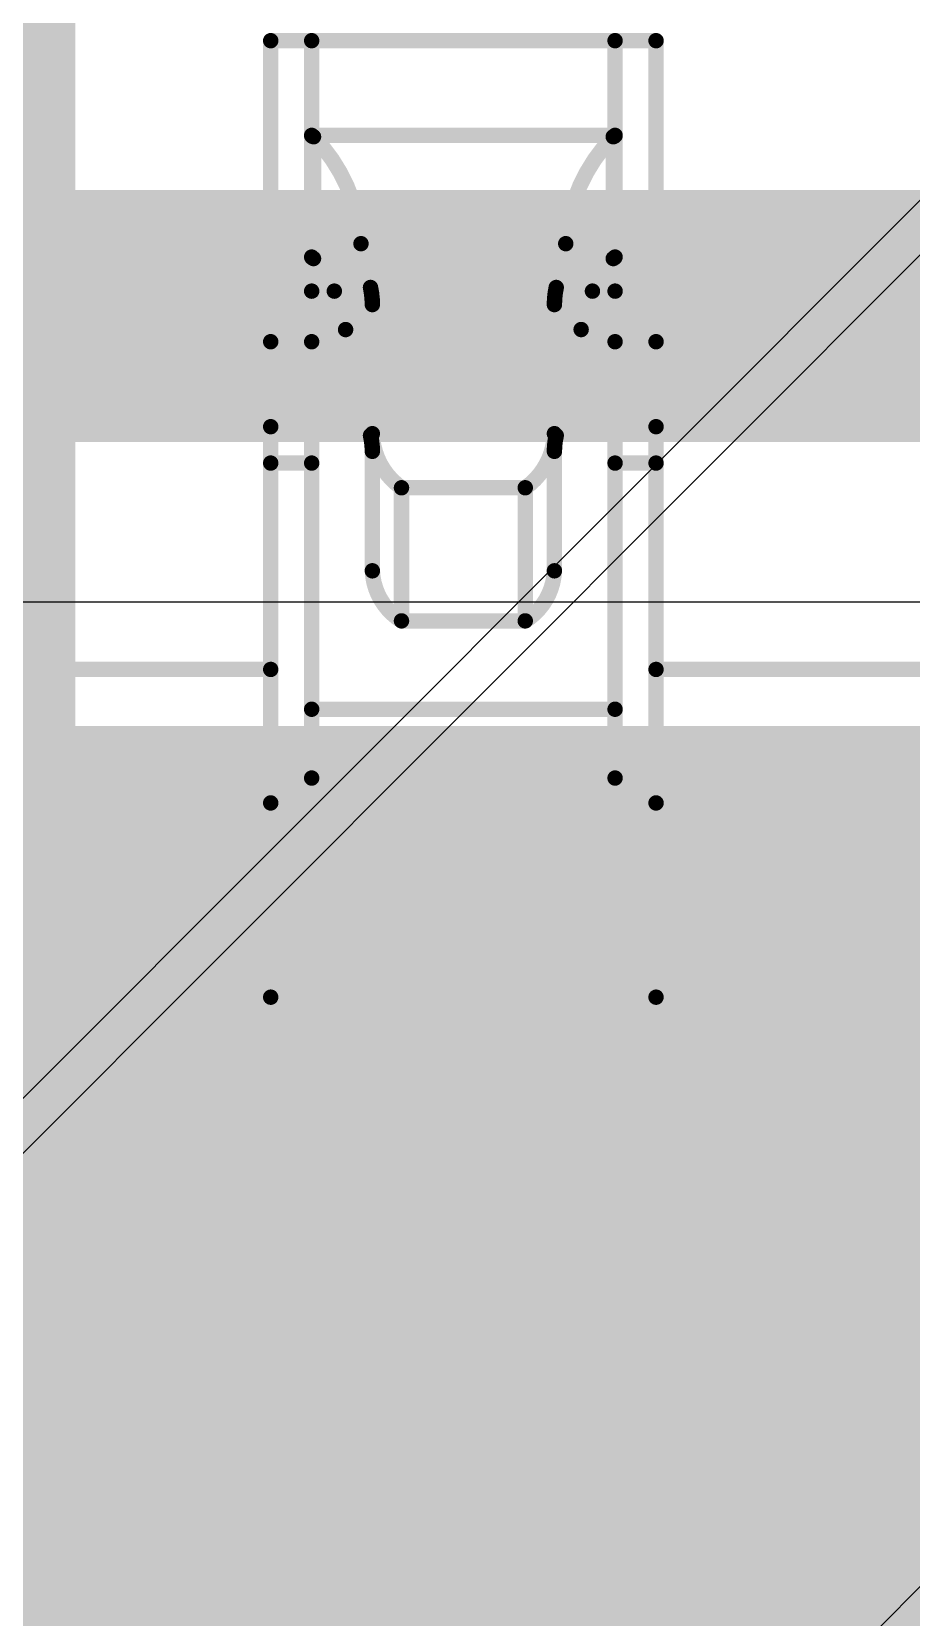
# Model space of a CAD drawing. Header units: inches. Extents: x -11 to 5433, y -4 to 5447.
# Drawn here: x 18.384 to 19.109, y 28.544 to 29.85 of the extents above; entities that cross this region are included whole.
import ezdxf

# ---------------------------------------------------------------- set-up
doc = ezdxf.new("R2010")
doc.units = ezdxf.units.IN
for name, color, linetype in [('Bottom Layer', 5, 'Continuous'), ('Bottom Overlay', 54, 'Continuous'), ('Bottom Solder', 6, 'Continuous'), ('Ground', 16, 'Continuous'), ('Mechanical 4', 56, 'Continuous'), ('Top Layer', 1, 'Continuous'), ('Top Paste', 8, 'Continuous'), ('Top Solder', 216, 'Continuous')]:
    doc.layers.add(name, color=color, linetype=linetype)

# ---------------------------------------------------------------- blocks, each defined once
blk = doc.blocks.new('BL_R8812AF1_B_23')
at = {"layer": 'Bottom Overlay'}
blk.add_lwpolyline([(13.50000094, -8.90000252, 0.127, 0.127, 0), (-13.4999984, -8.90000252, 0.127, 0.127, 0)], format="xyseb", dxfattribs=at)
blk = doc.blocks.new('WQFN_30_EP_2_5_4_5__B_27')
at = {"layer": 'Bottom Solder'}
for p in [(0.9500311199999999, 1.64588952), (-1.4882622, -1.9383248)]:
    blk.add_line(p, (-5421.1859699, -5425.6862022), dxfattribs=at)
blk = doc.blocks.new('TL3340AF160QG_48')
at = {"layer": 'Top Solder'}
blk.add_line((0.7722387399999999, 1.95276216), (-5443.02270804, 5441.637178679999), dxfattribs=at)
blk = doc.blocks.new('QTH_030_01_L_D_A_K_TR_157')
at = {"layer": 'Top Layer'}
blk.add_hatch(color=1, dxfattribs=at).paths.add_polyline_path([(-5.52500038, 0.32000063), (-0.8249996199999998, 0.32000063), (-0.8249996199999998, -0.32000063), (-5.52500038, -0.32000063)])
at = {"layer": 'Top Paste'}
blk.add_hatch(color=8, dxfattribs=at).paths.add_polyline_path([(-5.52500038, 0.32000063), (-0.8249996199999998, 0.32000063), (-0.8249996199999998, -0.32000063), (-5.52500038, -0.32000063)])
at = {"layer": 'Top Solder'}
blk.add_hatch(color=216, dxfattribs=at).paths.add_polyline_path([(-5.62660038, 0.42160063), (-0.7233996199999999, 0.42160063), (-0.7233996199999999, -0.42160063), (-5.62660038, -0.42160063)])

msp = doc.modelspace()

# ---------------------------------------------------------------- linework, layer by layer
at = {"layer": 'Bottom Layer'}
for points in [[(17.16214754, 30.13220287999999, 0.2794, 0.2794, 0), (18.53720448, 28.75714594, 0.2794, 0.2794, 0)], [(18.53720448, 28.75714594, 0.2794, 0.2794, 0), (25.09259396, 28.75714594, 0.2794, 0.2794, 0)]]:
    msp.add_lwpolyline(points, format="xyseb", dxfattribs=at)
msp.add_lwpolyline([(18.46735448, 28.75714594, 0.1397, 0.1397, 1), (18.60705448, 28.75714594, 0.1397, 0.1397, 1)], format="xyseb", close=True, dxfattribs=at)
msp.add_lwpolyline([(18.46735448, 28.75714594, 0.1397, 0.1397, 1), (18.60705448, 28.75714594, 0.1397, 0.1397, 1)], format="xyseb", close=True, dxfattribs=at)
at = {"layer": 'Ground'}
msp.add_line((8.9617296, 29.38073118), (21.16267294, 29.38073118), dxfattribs=at)
msp.add_lwpolyline([(8.86425456, 29.61605456, 0.2076069, 0.2076069, 0), (21.26014544, 29.61605456, 0.2076069, 0.2076069, 0)], format="xyseb", dxfattribs=at)
at = {"layer": 'Mechanical 4'}
for points in [[(18.5811541, 29.84294514, 0.0127, 0.0127, 0), (18.8986541, 29.84294514, 0.0127, 0.0127, 0)], [(18.5811541, 29.0549457, 0.0127, 0.0127, 0), (18.5811541, 29.84294514, 0.0127, 0.0127, 0)], [(18.61490562, 29.23548127999999, 0.0127, 0.0127, 0), (18.61490562, 29.84294514, 0.0127, 0.0127, 0)], [(18.86490512, 29.23548127999999, 0.0127, 0.0127, 0), (18.86490512, 29.84294514, 0.0127, 0.0127, 0)], [(18.8986541, 29.0549457, 0.0127, 0.0127, 0), (18.8986541, 29.84294514, 0.0127, 0.0127, 0)], [(18.6149996, 29.764609, 0.0127, 0.0127, -0.03260548546447682), (18.61490308, 29.76474616, 0.0127, 0.0127, 0)], [(18.61490562, 29.76494682, 0.0127, 0.0127, 0), (18.86490512, 29.76494682, 0.0127, 0.0127, 0)], [(18.61507072, 29.76453788, 0.0127, 0.0127, -0.02828759402390161), (18.61500214, 29.764609, 0.0127, 0.0127, 0)], [(18.6151647, 29.76445914, 0.0127, 0.0127, -0.02675080171579984), (18.61507072, 29.76453788, 0.0127, 0.0127, 0)], [(18.61528916, 29.76437278, 0.0127, 0.0127, -0.0219938112013875), (18.6151647, 29.76445914, 0.0127, 0.0127, 0)], [(18.6154568, 29.76427626, 0.0127, 0.0127, -0.01668692770902421), (18.61528916, 29.76437278, 0.0127, 0.0127, 0)], [(18.61566, 29.76416958, 0.0127, 0.0127, -0.009375562074994057), (18.61545426, 29.76427626, 0.0127, 0.0127, 0)], [(18.61589876, 29.76405528, 0.0127, 0.0127, -0.005205298975675471), (18.61566, 29.76416704, 0.0127, 0.0127, 0)], [(18.61589876, 29.76405528, 0.0127, 0.0127, 0), (18.6161553, 29.7639359, 0.0127, 0.0127, 0)], [(18.6161553, 29.7639359, 0.0127, 0.0127, 0), (18.61642454, 29.76381652, 0.0127, 0.0127, 0)], [(18.61642454, 29.66343572, 0.0127, 0.0127, 0), (18.61642454, 29.76381652, 0.0127, 0.0127, 0)], [(18.61642454, 29.76381652, 0.0127, 0.0127, -0.1798941776662689), (18.65553292, 29.67571154, 0.0127, 0.0127, 0)], [(18.82427782, 29.67571154, 0.0127, 0.0127, -0.1798941776662689), (18.8633862, 29.76381652, 0.0127, 0.0127, 0)], [(18.8633862, 29.76381652, 0.0127, 0.0127, 0), (18.86389674, 29.76405274, 0.0127, 0.0127, 0)], [(18.8633862, 29.66343572, 0.0127, 0.0127, 0), (18.8633862, 29.76381652, 0.0127, 0.0127, 0)], [(18.86389674, 29.76405274, 0.0127, 0.0127, 0), (18.86413296, 29.7641645, 0.0127, 0.0127, 0)], [(18.86434378, 29.76427118, 0.0127, 0.0127, -0.007070259541043783), (18.86413296, 29.7641645, 0.0127, 0.0127, 0)], [(18.86451904, 29.76437024, 0.0127, 0.0127, -0.01220881848608617), (18.86434124, 29.76427118, 0.0127, 0.0127, 0)], [(18.86466128, 29.76446168, 0.0127, 0.0127, -0.02261983000966575), (18.86452158, 29.76437024, 0.0127, 0.0127, 0)], [(18.8647578, 29.76454042, 0.0127, 0.0127, -0.0318810894492614), (18.86465874, 29.76446168, 0.0127, 0.0127, 0)], [(18.86482384, 29.76461408, 0.0127, 0.0127, -0.03744577973514264), (18.8647578, 29.76454042, 0.0127, 0.0127, 0)], [(18.86486956, 29.76468012, 0.0127, 0.0127, -0.03268866416230169), (18.86482384, 29.76461154, 0.0127, 0.0127, 0)], [(18.86490258, 29.76474616, 0.0127, 0.0127, -0.01323434491239006), (18.86486702, 29.76468012, 0.0127, 0.0127, 0)], [(18.65553292, 29.67571154, 0.0127, 0.0127, 0), (18.82427782, 29.67571154, 0.0127, 0.0127, 0)], [(18.65553292, 29.67571154, 0.0127, 0.0127, 0), (18.6633866, 29.6396156, 0.0127, 0.0127, 0)], [(18.81642414, 29.6396156, 0.0127, 0.0127, 0), (18.82427782, 29.67571154, 0.0127, 0.0127, 0)], [(18.61500214, 29.6644949, 0.0127, 0.0127, -0.02859692922018449), (18.61490308, 29.66467777999999, 0.0127, 0.0127, 0)], [(18.6151647, 29.66429678, 0.0127, 0.0127, -0.05432141871736487), (18.61500468, 29.66449744, 0.0127, 0.0127, 0)], [(18.61528916, 29.6641774, 0.0127, 0.0127, -0.02338615138335267), (18.6151647, 29.66429424, 0.0127, 0.0127, 0)], [(18.61545426, 29.66405294, 0.0127, 0.0127, -0.01856230610824458), (18.61528916, 29.66417994, 0.0127, 0.0127, 0)], [(18.61566, 29.66390816, 0.0127, 0.0127, -0.01073692510914111), (18.61545426, 29.6640504, 0.0127, 0.0127, 0)], [(18.61589876, 29.66375576, 0.0127, 0.0127, -0.006054831049682904), (18.61566254, 29.66390816, 0.0127, 0.0127, 0)], [(18.61589876, 29.6637583, 0.0127, 0.0127, 0), (18.6161553, 29.66359828, 0.0127, 0.0127, 0)], [(18.6161553, 29.66359828, 0.0127, 0.0127, 0), (18.61642454, 29.66343572, 0.0127, 0.0127, 0)], [(18.61642454, 29.66343826, 0.0127, 0.0127, -0.1625908253546253), (18.64286594, 29.6049446, 0.0127, 0.0127, 0)], [(18.8369448, 29.6049446, 0.0127, 0.0127, -0.1625908253546254), (18.8633862, 29.66343826, 0.0127, 0.0127, 0)], [(18.8633862, 29.66343572, 0.0127, 0.0127, 0), (18.86389674, 29.66375322, 0.0127, 0.0127, 0)], [(18.86413296, 29.66390308, 0.0127, 0.0127, -0.004820614365938503), (18.86389674, 29.66375322, 0.0127, 0.0127, 0)], [(18.86434124, 29.66404532, 0.0127, 0.0127, -0.008119958894127595), (18.86413042, 29.66390308, 0.0127, 0.0127, 0)], [(18.86451904, 29.66418248, 0.0127, 0.0127, -0.01372913840176187), (18.86434124, 29.66404786, 0.0127, 0.0127, 0)], [(18.86465874, 29.66429932, 0.0127, 0.0127, -0.02446216603865803), (18.86452158, 29.66417994, 0.0127, 0.0127, 0)], [(18.8647578, 29.664406, 0.0127, 0.0127, -0.03231853508432998), (18.86465874, 29.66429932, 0.0127, 0.0127, 0)], [(18.86482384, 29.66450252, 0.0127, 0.0127, -0.03504147994132517), (18.8647578, 29.664406, 0.0127, 0.0127, 0)], [(18.86486956, 29.66459142, 0.0127, 0.0127, -0.02840446092713284), (18.86482384, 29.66450252, 0.0127, 0.0127, 0)], [(18.86490512, 29.66467524, 0.0127, 0.0127, -0.01102179302076642), (18.86486956, 29.66458888, 0.0127, 0.0127, 0)], [(18.61490562, 29.63661078, 0.0127, 0.0127, 0), (18.633567, 29.63661078, 0.0127, 0.0127, 0)], [(18.6633866, 29.5176575, 0.0127, 0.0127, 0), (18.6633866, 29.6396156, 0.0127, 0.0127, 0)], [(18.6633866, 29.6396156, 0.0127, 0.0127, -0.05365795323476556), (18.66490552, 29.625544, 0.0127, 0.0127, 0)], [(18.81490522, 29.625544, 0.0127, 0.0127, -0.05365795323520318), (18.81642414, 29.6396156, 0.0127, 0.0127, 0)], [(18.81642414, 29.5176575, 0.0127, 0.0127, 0), (18.81642414, 29.6396156, 0.0127, 0.0127, 0)], [(18.84624374, 29.63661078, 0.0127, 0.0127, 0), (18.86490512, 29.63661078, 0.0127, 0.0127, 0)], [(18.66490552, 29.40619468, 0.0127, 0.0127, 0), (18.66490552, 29.625544, 0.0127, 0.0127, 0)], [(18.81490522, 29.40619468, 0.0127, 0.0127, 0), (18.81490522, 29.625544, 0.0127, 0.0127, 0)], [(18.5811541, 29.59494462, 0.0127, 0.0127, 0), (18.61490562, 29.59494462, 0.0127, 0.0127, 0)], [(18.6428634, 29.60494714, 0.0127, 0.0127, 0), (18.6633866, 29.5176575, 0.0127, 0.0127, 0)], [(18.81642414, 29.5176575, 0.0127, 0.0127, 0), (18.8369448, 29.60494714, 0.0127, 0.0127, 0)], [(18.86490512, 29.59494462, 0.0127, 0.0127, 0), (18.8986541, 29.59494462, 0.0127, 0.0127, 0)], [(18.2636541, 29.52494476, 0.0127, 0.0127, 0), (18.5811541, 29.52494476, 0.0127, 0.0127, 0)], [(18.6633866, 29.5176575, 0.0127, 0.0127, -0.05786387190151768), (18.66490552, 29.50463492, 0.0127, 0.0127, 0)], [(18.6889136, 29.47460704, 0.0127, 0.0127, -0.2374801051851251), (18.66490552, 29.51917896, 0.0127, 0.0127, 0)], [(18.81490522, 29.51917896, 0.0127, 0.0127, -0.2374801051860468), (18.79089714, 29.47460704, 0.0127, 0.0127, 0)], [(18.81490522, 29.50463492, 0.0127, 0.0127, -0.05786387190108001), (18.81642414, 29.5176575, 0.0127, 0.0127, 0)], [(18.8986541, 29.52494476, 0.0127, 0.0127, 0), (19.2161541, 29.52494476, 0.0127, 0.0127, 0)], [(18.5811541, 29.49494482, 0.0127, 0.0127, 0), (18.61490562, 29.49494482, 0.0127, 0.0127, 0)], [(18.86490512, 29.49494482, 0.0127, 0.0127, 0), (18.8986541, 29.49494482, 0.0127, 0.0127, 0)], [(18.68891614, 29.47460704, 0.0127, 0.0127, 0), (18.7908946, 29.47460704, 0.0127, 0.0127, 0)], [(18.68891614, 29.36494508, 0.0127, 0.0127, 0), (18.68891614, 29.47460704, 0.0127, 0.0127, 0)], [(18.7908946, 29.36494508, 0.0127, 0.0127, 0), (18.7908946, 29.47460704, 0.0127, 0.0127, 0)], [(18.6889136, 29.36494762, 0.0127, 0.0127, -0.2473774779353231), (18.66490552, 29.40619722, 0.0127, 0.0127, 0)], [(18.81490522, 29.40619722, 0.0127, 0.0127, -0.2473774779353234), (18.79089714, 29.36494762, 0.0127, 0.0127, 0)], [(18.68891614, 29.36494508, 0.0127, 0.0127, 0), (18.7908946, 29.36494508, 0.0127, 0.0127, 0)], [(18.2636541, 29.32494516, 0.0127, 0.0127, 0), (18.5811541, 29.32494516, 0.0127, 0.0127, 0)], [(18.8986541, 29.32494516, 0.0127, 0.0127, 0), (19.2161541, 29.32494516, 0.0127, 0.0127, 0)], [(18.61490562, 29.29215376, 0.0127, 0.0127, 0), (18.86490512, 29.29215376, 0.0127, 0.0127, 0)], [(18.61490562, 29.23548127999999, 0.0127, 0.0127, 0), (18.86490512, 29.23548127999999, 0.0127, 0.0127, 0)], [(18.5811541, 29.21494538, 0.0127, 0.0127, 0), (18.8986541, 29.21494538, 0.0127, 0.0127, 0)], [(18.5811541, 29.0549457, 0.0127, 0.0127, 0), (18.8986541, 29.0549457, 0.0127, 0.0127, 0)]]:
    msp.add_lwpolyline(points, format="xyseb", dxfattribs=at)
for points in [[(18.5779791, 29.84294514, 0.00635, 0.00635, 1), (18.5843291, 29.84294514, 0.00635, 0.00635, 1)], [(18.5779791, 29.84294514, 0.00635, 0.00635, 1), (18.5843291, 29.84294514, 0.00635, 0.00635, 1)], [(18.61173062, 29.84294514, 0.00635, 0.00635, 1), (18.61808062, 29.84294514, 0.00635, 0.00635, 1)], [(18.86173012, 29.84294514, 0.00635, 0.00635, 1), (18.86808012, 29.84294514, 0.00635, 0.00635, 1)], [(18.8954791, 29.84294514, 0.00635, 0.00635, 1), (18.9018291, 29.84294514, 0.00635, 0.00635, 1)], [(18.8954791, 29.84294514, 0.00635, 0.00635, 1), (18.9018291, 29.84294514, 0.00635, 0.00635, 1)], [(18.61172808, 29.76474616, 0.00635, 0.00635, 1), (18.61807808, 29.76474616, 0.00635, 0.00635, 1)], [(18.61173062, 29.76494682, 0.00635, 0.00635, 1), (18.61808062, 29.76494682, 0.00635, 0.00635, 1)], [(18.6118246, 29.764609, 0.00635, 0.00635, 1), (18.6181746, 29.764609, 0.00635, 0.00635, 1)], [(18.61182714, 29.764609, 0.00635, 0.00635, 1), (18.61817714, 29.764609, 0.00635, 0.00635, 1)], [(18.61189572, 29.76453788, 0.00635, 0.00635, 1), (18.61824572, 29.76453788, 0.00635, 0.00635, 1)], [(18.61189572, 29.76453788, 0.00635, 0.00635, 1), (18.61824572, 29.76453788, 0.00635, 0.00635, 1)], [(18.6119897, 29.76445914, 0.00635, 0.00635, 1), (18.6183397, 29.76445914, 0.00635, 0.00635, 1)], [(18.6119897, 29.76445914, 0.00635, 0.00635, 1), (18.6183397, 29.76445914, 0.00635, 0.00635, 1)], [(18.61211416, 29.76437278, 0.00635, 0.00635, 1), (18.61846416, 29.76437278, 0.00635, 0.00635, 1)], [(18.61211416, 29.76437278, 0.00635, 0.00635, 1), (18.61846416, 29.76437278, 0.00635, 0.00635, 1)], [(18.61227926, 29.76427626, 0.00635, 0.00635, 1), (18.61862926, 29.76427626, 0.00635, 0.00635, 1)], [(18.6122818, 29.76427626, 0.00635, 0.00635, 1), (18.6186318, 29.76427626, 0.00635, 0.00635, 1)], [(18.612485, 29.76416958, 0.00635, 0.00635, 1), (18.618835, 29.76416958, 0.00635, 0.00635, 1)], [(18.612485, 29.76416704, 0.00635, 0.00635, 1), (18.618835, 29.76416704, 0.00635, 0.00635, 1)], [(18.61272376, 29.76405528, 0.00635, 0.00635, 1), (18.61907376, 29.76405528, 0.00635, 0.00635, 1)], [(18.61272376, 29.76405528, 0.00635, 0.00635, 1), (18.61907376, 29.76405528, 0.00635, 0.00635, 1)], [(18.6129803, 29.7639359, 0.00635, 0.00635, 1), (18.6193303, 29.7639359, 0.00635, 0.00635, 1)], [(18.6129803, 29.7639359, 0.00635, 0.00635, 1), (18.6193303, 29.7639359, 0.00635, 0.00635, 1)], [(18.61324954, 29.76381652, 0.00635, 0.00635, 1), (18.61959954, 29.76381652, 0.00635, 0.00635, 1)], [(18.61324954, 29.76381652, 0.00635, 0.00635, 1), (18.61959954, 29.76381652, 0.00635, 0.00635, 1)], [(18.61324954, 29.76381652, 0.00635, 0.00635, 1), (18.61959954, 29.76381652, 0.00635, 0.00635, 1)], [(18.8602112, 29.76381652, 0.00635, 0.00635, 1), (18.8665612, 29.76381652, 0.00635, 0.00635, 1)], [(18.8602112, 29.76381652, 0.00635, 0.00635, 1), (18.8665612, 29.76381652, 0.00635, 0.00635, 1)], [(18.8602112, 29.76381652, 0.00635, 0.00635, 1), (18.8665612, 29.76381652, 0.00635, 0.00635, 1)], [(18.86072174, 29.76405274, 0.00635, 0.00635, 1), (18.86707174, 29.76405274, 0.00635, 0.00635, 1)], [(18.86072174, 29.76405274, 0.00635, 0.00635, 1), (18.86707174, 29.76405274, 0.00635, 0.00635, 1)], [(18.86095796, 29.7641645, 0.00635, 0.00635, 1), (18.86730796, 29.7641645, 0.00635, 0.00635, 1)], [(18.86095796, 29.7641645, 0.00635, 0.00635, 1), (18.86730796, 29.7641645, 0.00635, 0.00635, 1)], [(18.86116624, 29.76427118, 0.00635, 0.00635, 1), (18.86751624, 29.76427118, 0.00635, 0.00635, 1)], [(18.86116878, 29.76427118, 0.00635, 0.00635, 1), (18.86751878, 29.76427118, 0.00635, 0.00635, 1)], [(18.86134404, 29.76437024, 0.00635, 0.00635, 1), (18.86769404, 29.76437024, 0.00635, 0.00635, 1)], [(18.86134658, 29.76437024, 0.00635, 0.00635, 1), (18.86769658, 29.76437024, 0.00635, 0.00635, 1)], [(18.86148374, 29.76446168, 0.00635, 0.00635, 1), (18.86783374, 29.76446168, 0.00635, 0.00635, 1)], [(18.86148628, 29.76446168, 0.00635, 0.00635, 1), (18.86783628, 29.76446168, 0.00635, 0.00635, 1)], [(18.8615828, 29.76454042, 0.00635, 0.00635, 1), (18.8679328, 29.76454042, 0.00635, 0.00635, 1)], [(18.8615828, 29.76454042, 0.00635, 0.00635, 1), (18.8679328, 29.76454042, 0.00635, 0.00635, 1)], [(18.86164884, 29.76461408, 0.00635, 0.00635, 1), (18.86799884, 29.76461408, 0.00635, 0.00635, 1)], [(18.86164884, 29.76461154, 0.00635, 0.00635, 1), (18.86799884, 29.76461154, 0.00635, 0.00635, 1)], [(18.86169202, 29.76468012, 0.00635, 0.00635, 1), (18.86804202, 29.76468012, 0.00635, 0.00635, 1)], [(18.86169456, 29.76468012, 0.00635, 0.00635, 1), (18.86804456, 29.76468012, 0.00635, 0.00635, 1)], [(18.86172758, 29.76474616, 0.00635, 0.00635, 1), (18.86807758, 29.76474616, 0.00635, 0.00635, 1)], [(18.86173012, 29.76494682, 0.00635, 0.00635, 1), (18.86808012, 29.76494682, 0.00635, 0.00635, 1)], [(18.65235792, 29.67571154, 0.00635, 0.00635, 1), (18.65870792, 29.67571154, 0.00635, 0.00635, 1)], [(18.65235792, 29.67571154, 0.00635, 0.00635, 1), (18.65870792, 29.67571154, 0.00635, 0.00635, 1)], [(18.65235792, 29.67571154, 0.00635, 0.00635, 1), (18.65870792, 29.67571154, 0.00635, 0.00635, 1)], [(18.82110282, 29.67571154, 0.00635, 0.00635, 1), (18.82745282, 29.67571154, 0.00635, 0.00635, 1)], [(18.82110282, 29.67571154, 0.00635, 0.00635, 1), (18.82745282, 29.67571154, 0.00635, 0.00635, 1)], [(18.82110282, 29.67571154, 0.00635, 0.00635, 1), (18.82745282, 29.67571154, 0.00635, 0.00635, 1)], [(18.61172808, 29.66467777999999, 0.00635, 0.00635, 1), (18.61807808, 29.66467777999999, 0.00635, 0.00635, 1)], [(18.61182714, 29.6644949, 0.00635, 0.00635, 1), (18.61817714, 29.6644949, 0.00635, 0.00635, 1)], [(18.61182968, 29.66449744, 0.00635, 0.00635, 1), (18.61817968, 29.66449744, 0.00635, 0.00635, 1)], [(18.6119897, 29.66429678, 0.00635, 0.00635, 1), (18.6183397, 29.66429678, 0.00635, 0.00635, 1)], [(18.6119897, 29.66429424, 0.00635, 0.00635, 1), (18.6183397, 29.66429424, 0.00635, 0.00635, 1)], [(18.61211416, 29.66417994, 0.00635, 0.00635, 1), (18.61846416, 29.66417994, 0.00635, 0.00635, 1)], [(18.61211416, 29.6641774, 0.00635, 0.00635, 1), (18.61846416, 29.6641774, 0.00635, 0.00635, 1)], [(18.61227926, 29.66405294, 0.00635, 0.00635, 1), (18.61862926, 29.66405294, 0.00635, 0.00635, 1)], [(18.61227926, 29.6640504, 0.00635, 0.00635, 1), (18.61862926, 29.6640504, 0.00635, 0.00635, 1)], [(18.612485, 29.66390816, 0.00635, 0.00635, 1), (18.618835, 29.66390816, 0.00635, 0.00635, 1)], [(18.61248754, 29.66390816, 0.00635, 0.00635, 1), (18.61883754, 29.66390816, 0.00635, 0.00635, 1)], [(18.61272376, 29.6637583, 0.00635, 0.00635, 1), (18.61907376, 29.6637583, 0.00635, 0.00635, 1)], [(18.61272376, 29.66375576, 0.00635, 0.00635, 1), (18.61907376, 29.66375576, 0.00635, 0.00635, 1)], [(18.6129803, 29.66359828, 0.00635, 0.00635, 1), (18.6193303, 29.66359828, 0.00635, 0.00635, 1)], [(18.6129803, 29.66359828, 0.00635, 0.00635, 1), (18.6193303, 29.66359828, 0.00635, 0.00635, 1)], [(18.61324954, 29.66343826, 0.00635, 0.00635, 1), (18.61959954, 29.66343826, 0.00635, 0.00635, 1)], [(18.61324954, 29.66343572, 0.00635, 0.00635, 1), (18.61959954, 29.66343572, 0.00635, 0.00635, 1)], [(18.61324954, 29.66343572, 0.00635, 0.00635, 1), (18.61959954, 29.66343572, 0.00635, 0.00635, 1)], [(18.8602112, 29.66343826, 0.00635, 0.00635, 1), (18.8665612, 29.66343826, 0.00635, 0.00635, 1)], [(18.8602112, 29.66343572, 0.00635, 0.00635, 1), (18.8665612, 29.66343572, 0.00635, 0.00635, 1)], [(18.8602112, 29.66343572, 0.00635, 0.00635, 1), (18.8665612, 29.66343572, 0.00635, 0.00635, 1)], [(18.86072174, 29.66375322, 0.00635, 0.00635, 1), (18.86707174, 29.66375322, 0.00635, 0.00635, 1)], [(18.86072174, 29.66375322, 0.00635, 0.00635, 1), (18.86707174, 29.66375322, 0.00635, 0.00635, 1)], [(18.86095542, 29.66390308, 0.00635, 0.00635, 1), (18.86730542, 29.66390308, 0.00635, 0.00635, 1)], [(18.86095796, 29.66390308, 0.00635, 0.00635, 1), (18.86730796, 29.66390308, 0.00635, 0.00635, 1)], [(18.86116624, 29.66404786, 0.00635, 0.00635, 1), (18.86751624, 29.66404786, 0.00635, 0.00635, 1)], [(18.86116624, 29.66404532, 0.00635, 0.00635, 1), (18.86751624, 29.66404532, 0.00635, 0.00635, 1)], [(18.86134404, 29.66418248, 0.00635, 0.00635, 1), (18.86769404, 29.66418248, 0.00635, 0.00635, 1)], [(18.86134658, 29.66417994, 0.00635, 0.00635, 1), (18.86769658, 29.66417994, 0.00635, 0.00635, 1)], [(18.86148374, 29.66429932, 0.00635, 0.00635, 1), (18.86783374, 29.66429932, 0.00635, 0.00635, 1)], [(18.86148374, 29.66429932, 0.00635, 0.00635, 1), (18.86783374, 29.66429932, 0.00635, 0.00635, 1)], [(18.8615828, 29.664406, 0.00635, 0.00635, 1), (18.8679328, 29.664406, 0.00635, 0.00635, 1)], [(18.8615828, 29.664406, 0.00635, 0.00635, 1), (18.8679328, 29.664406, 0.00635, 0.00635, 1)], [(18.86164884, 29.66450252, 0.00635, 0.00635, 1), (18.86799884, 29.66450252, 0.00635, 0.00635, 1)], [(18.86164884, 29.66450252, 0.00635, 0.00635, 1), (18.86799884, 29.66450252, 0.00635, 0.00635, 1)], [(18.86169456, 29.66459142, 0.00635, 0.00635, 1), (18.86804456, 29.66459142, 0.00635, 0.00635, 1)], [(18.86169456, 29.66458888, 0.00635, 0.00635, 1), (18.86804456, 29.66458888, 0.00635, 0.00635, 1)], [(18.86173012, 29.66467524, 0.00635, 0.00635, 1), (18.86808012, 29.66467524, 0.00635, 0.00635, 1)], [(18.61173062, 29.63661078, 0.00635, 0.00635, 1), (18.61808062, 29.63661078, 0.00635, 0.00635, 1)], [(18.630392, 29.63661078, 0.00635, 0.00635, 1), (18.636742, 29.63661078, 0.00635, 0.00635, 1)], [(18.6602116, 29.6396156, 0.00635, 0.00635, 1), (18.6665616, 29.6396156, 0.00635, 0.00635, 1)], [(18.6602116, 29.6396156, 0.00635, 0.00635, 1), (18.6665616, 29.6396156, 0.00635, 0.00635, 1)], [(18.6602116, 29.6396156, 0.00635, 0.00635, 1), (18.6665616, 29.6396156, 0.00635, 0.00635, 1)], [(18.81324914, 29.6396156, 0.00635, 0.00635, 1), (18.81959914, 29.6396156, 0.00635, 0.00635, 1)], [(18.81324914, 29.6396156, 0.00635, 0.00635, 1), (18.81959914, 29.6396156, 0.00635, 0.00635, 1)], [(18.81324914, 29.6396156, 0.00635, 0.00635, 1), (18.81959914, 29.6396156, 0.00635, 0.00635, 1)], [(18.84306874, 29.63661078, 0.00635, 0.00635, 1), (18.84941874, 29.63661078, 0.00635, 0.00635, 1)], [(18.86173012, 29.63661078, 0.00635, 0.00635, 1), (18.86808012, 29.63661078, 0.00635, 0.00635, 1)], [(18.66173052, 29.625544, 0.00635, 0.00635, 1), (18.66808052, 29.625544, 0.00635, 0.00635, 1)], [(18.66173052, 29.625544, 0.00635, 0.00635, 1), (18.66808052, 29.625544, 0.00635, 0.00635, 1)], [(18.81173022, 29.625544, 0.00635, 0.00635, 1), (18.81808022, 29.625544, 0.00635, 0.00635, 1)], [(18.81173022, 29.625544, 0.00635, 0.00635, 1), (18.81808022, 29.625544, 0.00635, 0.00635, 1)], [(18.5779791, 29.59494462, 0.00635, 0.00635, 1), (18.5843291, 29.59494462, 0.00635, 0.00635, 1)], [(18.61173062, 29.59494462, 0.00635, 0.00635, 1), (18.61808062, 29.59494462, 0.00635, 0.00635, 1)], [(18.6396884, 29.60494714, 0.00635, 0.00635, 1), (18.6460384, 29.60494714, 0.00635, 0.00635, 1)], [(18.63969094, 29.6049446, 0.00635, 0.00635, 1), (18.64604094, 29.6049446, 0.00635, 0.00635, 1)], [(18.8337698, 29.60494714, 0.00635, 0.00635, 1), (18.8401198, 29.60494714, 0.00635, 0.00635, 1)], [(18.8337698, 29.6049446, 0.00635, 0.00635, 1), (18.8401198, 29.6049446, 0.00635, 0.00635, 1)], [(18.86173012, 29.59494462, 0.00635, 0.00635, 1), (18.86808012, 29.59494462, 0.00635, 0.00635, 1)], [(18.8954791, 29.59494462, 0.00635, 0.00635, 1), (18.9018291, 29.59494462, 0.00635, 0.00635, 1)], [(18.5779791, 29.52494476, 0.00635, 0.00635, 1), (18.5843291, 29.52494476, 0.00635, 0.00635, 1)], [(18.6602116, 29.5176575, 0.00635, 0.00635, 1), (18.6665616, 29.5176575, 0.00635, 0.00635, 1)], [(18.6602116, 29.5176575, 0.00635, 0.00635, 1), (18.6665616, 29.5176575, 0.00635, 0.00635, 1)], [(18.6602116, 29.5176575, 0.00635, 0.00635, 1), (18.6665616, 29.5176575, 0.00635, 0.00635, 1)], [(18.66173052, 29.51917896, 0.00635, 0.00635, 1), (18.66808052, 29.51917896, 0.00635, 0.00635, 1)], [(18.81173022, 29.51917896, 0.00635, 0.00635, 1), (18.81808022, 29.51917896, 0.00635, 0.00635, 1)], [(18.81324914, 29.5176575, 0.00635, 0.00635, 1), (18.81959914, 29.5176575, 0.00635, 0.00635, 1)], [(18.81324914, 29.5176575, 0.00635, 0.00635, 1), (18.81959914, 29.5176575, 0.00635, 0.00635, 1)], [(18.81324914, 29.5176575, 0.00635, 0.00635, 1), (18.81959914, 29.5176575, 0.00635, 0.00635, 1)], [(18.8954791, 29.52494476, 0.00635, 0.00635, 1), (18.9018291, 29.52494476, 0.00635, 0.00635, 1)], [(18.66173052, 29.50463492, 0.00635, 0.00635, 1), (18.66808052, 29.50463492, 0.00635, 0.00635, 1)], [(18.81173022, 29.50463492, 0.00635, 0.00635, 1), (18.81808022, 29.50463492, 0.00635, 0.00635, 1)], [(18.5779791, 29.49494482, 0.00635, 0.00635, 1), (18.5843291, 29.49494482, 0.00635, 0.00635, 1)], [(18.61173062, 29.49494482, 0.00635, 0.00635, 1), (18.61808062, 29.49494482, 0.00635, 0.00635, 1)], [(18.86173012, 29.49494482, 0.00635, 0.00635, 1), (18.86808012, 29.49494482, 0.00635, 0.00635, 1)], [(18.8954791, 29.49494482, 0.00635, 0.00635, 1), (18.9018291, 29.49494482, 0.00635, 0.00635, 1)], [(18.6857386, 29.47460704, 0.00635, 0.00635, 1), (18.6920886, 29.47460704, 0.00635, 0.00635, 1)], [(18.68574114, 29.47460704, 0.00635, 0.00635, 1), (18.69209114, 29.47460704, 0.00635, 0.00635, 1)], [(18.68574114, 29.47460704, 0.00635, 0.00635, 1), (18.69209114, 29.47460704, 0.00635, 0.00635, 1)], [(18.7877196, 29.47460704, 0.00635, 0.00635, 1), (18.7940696, 29.47460704, 0.00635, 0.00635, 1)], [(18.7877196, 29.47460704, 0.00635, 0.00635, 1), (18.7940696, 29.47460704, 0.00635, 0.00635, 1)], [(18.78772214, 29.47460704, 0.00635, 0.00635, 1), (18.79407214, 29.47460704, 0.00635, 0.00635, 1)], [(18.66173052, 29.40619722, 0.00635, 0.00635, 1), (18.66808052, 29.40619722, 0.00635, 0.00635, 1)], [(18.66173052, 29.40619468, 0.00635, 0.00635, 1), (18.66808052, 29.40619468, 0.00635, 0.00635, 1)], [(18.81173022, 29.40619722, 0.00635, 0.00635, 1), (18.81808022, 29.40619722, 0.00635, 0.00635, 1)], [(18.81173022, 29.40619468, 0.00635, 0.00635, 1), (18.81808022, 29.40619468, 0.00635, 0.00635, 1)], [(18.6857386, 29.36494762, 0.00635, 0.00635, 1), (18.6920886, 29.36494762, 0.00635, 0.00635, 1)], [(18.68574114, 29.36494508, 0.00635, 0.00635, 1), (18.69209114, 29.36494508, 0.00635, 0.00635, 1)], [(18.68574114, 29.36494508, 0.00635, 0.00635, 1), (18.69209114, 29.36494508, 0.00635, 0.00635, 1)], [(18.7877196, 29.36494508, 0.00635, 0.00635, 1), (18.7940696, 29.36494508, 0.00635, 0.00635, 1)], [(18.7877196, 29.36494508, 0.00635, 0.00635, 1), (18.7940696, 29.36494508, 0.00635, 0.00635, 1)], [(18.78772214, 29.36494762, 0.00635, 0.00635, 1), (18.79407214, 29.36494762, 0.00635, 0.00635, 1)], [(18.5779791, 29.32494516, 0.00635, 0.00635, 1), (18.5843291, 29.32494516, 0.00635, 0.00635, 1)], [(18.8954791, 29.32494516, 0.00635, 0.00635, 1), (18.9018291, 29.32494516, 0.00635, 0.00635, 1)], [(18.61173062, 29.29215376, 0.00635, 0.00635, 1), (18.61808062, 29.29215376, 0.00635, 0.00635, 1)], [(18.86173012, 29.29215376, 0.00635, 0.00635, 1), (18.86808012, 29.29215376, 0.00635, 0.00635, 1)], [(18.61173062, 29.23548127999999, 0.00635, 0.00635, 1), (18.61808062, 29.23548127999999, 0.00635, 0.00635, 1)], [(18.61173062, 29.23548127999999, 0.00635, 0.00635, 1), (18.61808062, 29.23548127999999, 0.00635, 0.00635, 1)], [(18.86173012, 29.23548127999999, 0.00635, 0.00635, 1), (18.86808012, 29.23548127999999, 0.00635, 0.00635, 1)], [(18.86173012, 29.23548127999999, 0.00635, 0.00635, 1), (18.86808012, 29.23548127999999, 0.00635, 0.00635, 1)], [(18.5779791, 29.21494538, 0.00635, 0.00635, 1), (18.5843291, 29.21494538, 0.00635, 0.00635, 1)], [(18.8954791, 29.21494538, 0.00635, 0.00635, 1), (18.9018291, 29.21494538, 0.00635, 0.00635, 1)], [(18.5779791, 29.0549457, 0.00635, 0.00635, 1), (18.5843291, 29.0549457, 0.00635, 0.00635, 1)], [(18.5779791, 29.0549457, 0.00635, 0.00635, 1), (18.5843291, 29.0549457, 0.00635, 0.00635, 1)], [(18.8954791, 29.0549457, 0.00635, 0.00635, 1), (18.9018291, 29.0549457, 0.00635, 0.00635, 1)], [(18.8954791, 29.0549457, 0.00635, 0.00635, 1), (18.9018291, 29.0549457, 0.00635, 0.00635, 1)]]:
    msp.add_lwpolyline(points, format="xyseb", close=True, dxfattribs=at)

# ---------------------------------------------------------------- block references
for name, p, rotation in [('TL3340AF160QG_48', (-8.78504466, 4.4704), 270), ('WQFN_30_EP_2_5_4_5__B_27', (11.66616412, 21.80690584), 180), ('BL_R8812AF1_B_23', (27.2565495, 19.46585134), 270), ('QTH_030_01_L_D_A_K_TR_157', (15.3105993, 28.85674696), 180)]:
    msp.add_blockref(name, p, dxfattribs=dict(rotation=rotation))

doc.saveas('drawing.dxf')
